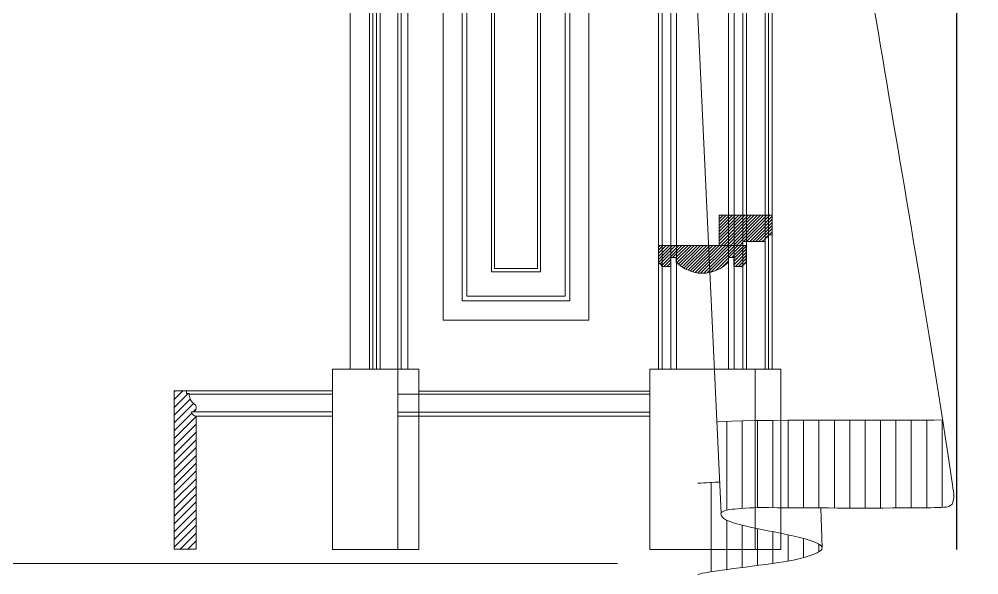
# Model space of a CAD drawing. Header units: inches. Extents: x -12478 to 399182, y -16583 to 525552.
# Drawn here: x 22159 to 23250, y 33043 to 33675 of the extents above; entities that cross this region are included whole.
import ezdxf

# ---------------------------------------------------------------- set-up
doc = ezdxf.new("R2010")
doc.units = ezdxf.units.IN
doc.header["$LTSCALE"] = 1000
doc.header["$MEASUREMENT"] = 0
doc.linetypes.add('DASHED', pattern=[0.75, 0.5, -0.25])
doc.linetypes.add('HIDDEN', pattern=[0.375, 0.25, -0.125])
for name, color, linetype in [('A-Hidden', 8, 'HIDDEN'), ('Layer1', 1, 'Continuous'), ('WOOD 01', 34, 'Continuous'), ('WOOD 02', 32, 'Continuous')]:
    doc.layers.add(name, color=color, linetype=linetype)
for name, color, linetype, lineweight in [('Fabric', 253, 'Continuous', 0), ('GRC', 41, 'Continuous', 0), ('WOOD HATCH', 32, 'Continuous', 5)]:
    doc.layers.add(name, color=color, linetype=linetype, lineweight=lineweight)

# ---------------------------------------------------------------- blocks, each defined once
blk = doc.blocks.new('curtain elev1')
at = {"layer": 'Fabric', "lineweight": 0}
for p, q in [((324159.4, -10297.5, 0), (324159.4, -10198, 0)), ((324176.9, -10297.9, 0), (324176.9, -10198.4, 0)), ((324194.4, -10298.1, 0), (324194.4, -10198.8, 0)), ((324211.9, -10298.2, 0), (324211.9, -10199, 0)), ((324229.4, -10298.2, 0), (324229.4, -10199.1, 0)), ((324246.9, -10298.3, 0), (324246.9, -10199.2, 0)), ((324264.4, -10298.3, 0), (324264.4, -10199.2, 0)), ((324281.9, -10298.2, 0), (324281.9, -10199.2, 0)), ((324299.4, -10298.1, 0), (324299.4, -10199.1, 0)), ((324316.9, -10298, 0), (324316.9, -10199, 0)), ((324334.4, -10297.9, 0), (324334.4, -10198.9, 0)), ((324351.9, -10297.8, 0), (324351.9, -10198.8, 0)), ((324369.4, -10297.7, 0), (324369.4, -10198.7, 0)), ((324386.9, -10298.6, 0), (324386.9, -10198.7, 0)), ((324404.4, -10300.7, 0), (324404.4, -10199.6, 0)), ((324421.9, -10370.6, 0), (324421.9, -10269.1, 0)), ((324404.4, -10368.1, 0), (324404.4, -10312.1, 0)), ((324351.9, -10361.2, 0), (324351.9, -10325.1, 0)), ((324369.4, -10363.5, 0), (324369.4, -10321.6, 0)), ((324386.9, -10365.8, 0), (324386.9, -10317.7, 0)), ((324316.9, -10354.7, 0), (324316.9, -10332.8, 0)), ((324334.4, -10358.6, 0), (324334.4, -10328.6, 0)), ((324299.4, -10347.9, 0), (324299.4, -10339.2, 0))]:
    blk.add_line(p, q, dxfattribs=at)
at = {"layer": 'Fabric', "lineweight": 0, "elevation": 0}
for points in [[(324410.8, -10304.2), (324462.1, -9204.4)], [(324295.7, -10342.9), (324297.2, -10298.2)]]:
    blk.add_lwpolyline(points, dxfattribs=at)
at = {"layer": 'Fabric', "lineweight": 0}
for points, knots in [([(324311.1, -9237.1, 0), (324310.8, -9239.4, 0), (324310.5, -9241.8, 0), (324310.2, -9244.2, 0), (324310.2, -9244.2, 0), (324310.2, -9244.2, 0), (324310.2, -9244.2, 0), (324254.8, -9660, 0), (324204.1, -9895.7, 0), (324143.8, -10296.7, 0), (324165, -10297.8, 0), (324244.2, -10298.5, 0), (324316.8, -10298.1, 0), (324382.3, -10297.5, 0), (324412.5, -10301.5, 0), (324409.1, -10312.1, 0), (324371.5, -10322, 0), (324331.4, -10328, 0), (324286.7, -10341.1, 0), (324313.3, -10355.6, 0), (324378.9, -10365.4, 0), (324434.1, -10371.2, 0), (324437.2, -10374.2, 0)], [204.389175, 204.389175, 204.389175, 204.389175, 209.256711, 209.256711, 209.256711, 209.258227, 209.258227, 209.258227, 1067.803273, 1090.343366, 1101.041024, 1124.788132, 1253.632328, 1281.505184, 1291.97919, 1296.93529, 1312.115972, 1346.838143, 1377.534104, 1387.5713, 1425.177123, 1520.355421, 1520.355421, 1520.355421, 1520.355421]), ([(324158.9, -10198, 0), (324158.9, -10198, 0), (324159, -10198, 0), (324159, -10198, 0), (324201.7, -10199.2, 0), (324391.5, -10197, 0), (324414.1, -10200.3, 0), (324414.1, -10200.3, 0), (324414.2, -10200.3, 0), (324414.2, -10200.3, 0), (324414.7, -10200.4, 0), (324415.2, -10200.4, 0), (324415.6, -10200.5, 0)], [1455.987288, 1455.987288, 1455.987288, 1455.987288, 1456.070777, 1456.070777, 1456.070777, 1546.846982, 1546.846982, 1546.846982, 1546.968879, 1546.968879, 1546.968879, 1548.937695, 1548.937695, 1548.937695, 1548.937695])]:
    blk.add_open_spline(points, degree=3, knots=knots, dxfattribs=at)
blk.add_open_spline([(324412.5, -10268.7, 0), (324419.5, -10269, 0), (324428, -10269.4, 0), (324437.2, -10270, 0)], degree=3, dxfattribs=at)
blk = doc.blocks.new('gl-05')
at = {"layer": 'Layer1'}
blk.add_line((188277.9, -68971.3), (188277.9, -66471.3), dxfattribs=at)

msp = doc.modelspace()

# ---------------------------------------------------------------- hatches: boundary and pattern name
at = {"layer": 'WOOD 01', "lineweight": 0, "ltscale": 500}
h = msp.add_hatch(dxfattribs=at)
h.set_pattern_fill('ANSI31', color=256, scale=50, style=0)
h.set_pattern_definition([(45, (27884.007, 43449.6515), (-4.4194174, 4.4194174), [])])
edge = h.paths.add_edge_path()
edge.add_line((22335, 33252.4), (22349, 33252.4))
edge.add_line((22349, 33252.4), (22349, 33249.4))
edge.add_line((22349, 33249.4), (22352, 33249.4))
edge.add_arc((22367.1, 33248.8), 15.1, 177.7159, 202.9186)
edge.add_arc((22365.6, 33248.7), 13.7, 205.0884, 236.6917)
edge.add_arc((22355.1, 33233.4), 4.85, -99.1797, 53.1375, ccw=False)
edge.add_arc((22360, 33229.5), 5.7, 189.2709, 270)
edge.add_line((22360, 33223.8), (22360, 33072.4))
edge.add_line((22360, 33072.4), (22335, 33072.4))
edge.add_line((22335, 33072.4), (22335, 33252.4))
at = {"layer": 'WOOD HATCH', "lineweight": 0}
h = msp.add_hatch(dxfattribs=at)
h.set_pattern_fill('ANSI31', color=256, scale=20)
h.set_pattern_definition([(45, (-9616.9118, 25999.4466), (-1.76776695, 1.76776695), [])])
edge = h.paths.add_edge_path()
edge.add_line((22981.6, 33422.2), (23006.9, 33422.2))
edge.add_line((23006.9, 33422.2), (23006.9, 33426.2))
edge.add_arc((23007.2, 33429.8), 3.63, 263.9072, 365.9049)
edge.add_line((23010.9, 33430.1), (23014.9, 33430.1))
edge.add_line((23014.9, 33430.1), (23014.9, 33452.2))
edge.add_line((23014.9, 33452.2), (22954.9, 33452.2))
edge.add_line((22954.9, 33452.2), (22954.9, 33418))
edge.add_line((22954.9, 33418), (22981.6, 33418))
edge.add_line((22981.6, 33418), (22981.6, 33422.2))
h = msp.add_hatch(dxfattribs=at)
h.set_pattern_fill('ANSI31', color=256, scale=20)
h.set_pattern_definition([(225, (53996.4053, 23592.445), (1.76776695, -1.76776695), [])])
edge = h.paths.add_edge_path()
edge.add_arc((22935.5, 33427.6), 41.3, -89.7858, -43.786)
edge.add_line((22965.3, 33399), (22965.3, 33404))
edge.add_line((22965.3, 33404), (22971.6, 33404))
edge.add_line((22971.6, 33404), (22971.6, 33394))
edge.add_line((22971.6, 33394), (22981.6, 33394))
edge.add_arc((22986.8, 33392.9), 5.31, -257.2031, -192.7759, ccw=False)
edge.add_line((22985.6, 33398), (22985.6, 33418))
edge.add_line((22985.6, 33418), (22935.6, 33418))
edge.add_line((22935.6, 33418), (22885.6, 33418))
edge.add_line((22885.6, 33418), (22885.6, 33398))
edge.add_arc((22884.5, 33392.9), 5.31, -347.2241, -282.7969, ccw=False)
edge.add_line((22889.6, 33394), (22899.6, 33394))
edge.add_line((22899.6, 33394), (22899.6, 33404))
edge.add_line((22899.6, 33404), (22905.9, 33404))
edge.add_line((22905.9, 33404), (22905.9, 33399))
edge.add_arc((22935.8, 33427.6), 41.3, -136.214, -90.2142)

# ---------------------------------------------------------------- linework, layer by layer
at = {"layer": 'A-Hidden', "linetype": 'DASHED', "lineweight": 0, "ltscale": 10}
msp.add_line((30339, 33056.2, 0), (21158.5, 33056.2, 0), dxfattribs=at)
at = {"layer": 'GRC', "lineweight": 0, "elevation": 0}
for points in [[(22806.6, 36117.3), (22640.7, 36117.3), (22640.7, 33333), (22806.6, 33333)], [(22784.8, 36095.5), (22662.5, 36095.5), (22662.5, 33354.8), (22784.8, 33354.8)], [(22779.5, 36090.2), (22667.8, 36090.2), (22667.8, 33360.1), (22779.5, 33360.1)], [(22751.6, 36062.3), (22695.7, 36062.3), (22695.7, 33388), (22751.6, 33388)], [(22748.2, 36058.9), (22699.1, 36058.9), (22699.1, 33391.5), (22748.2, 33391.5)]]:
    msp.add_lwpolyline(points, close=True, dxfattribs=at)
at = {"layer": 'WOOD 01', "lineweight": 0, "ltscale": 500}
for p, q in [((22600.8, 36147.3, 0), (22600.8, 33277.3, 0)), ((22569.1, 36097.3, 0), (22569.1, 33277.3, 0)), ((22589.1, 36097.3, 0), (22589.1, 33277.3, 0)), ((22593.1, 36101.3, 0), (22593.1, 33277.3, 0)), ((22561, 36076.1, 0), (22561, 33277.3, 0)), ((22565, 36076.1, 0), (22565, 33277.3, 0)), ((22535, 36068.1, 0), (22535, 33277.3, 0)), ((22557, 36068.1, 0), (22557, 33277.3, 0)), ((22349, 33252.4, 0), (22515, 33252.4, 0)), ((22352, 33248.8, 0), (22515, 33248.8, 0)), ((22589.1, 33248.7, 0), (22875.8, 33248.7, 0)), ((22613.1, 33252.3, 0), (22875.8, 33252.3, 0)), ((22355.1, 33228.5, 0), (22515, 33228.5, 0)), ((22589.1, 33228.4, 0), (22875.8, 33228.4, 0)), ((22360, 33223.8, 0), (22515, 33223.8, 0)), ((22589.1, 33223.7, 0), (22875.8, 33223.7, 0))]:
    msp.add_line(p, q, dxfattribs=at)
at = {"layer": 'WOOD 01', "lineweight": 0, "ltscale": 500, "elevation": 0}
for points in [[(25052.5, 33277.1), (25052.5, 35111.5, 1.002257), (22885.8, 35111.5), (22885.8, 33277.1)], [(25048.5, 33277.1), (25048.5, 35111.5, 1.002261), (22889.8, 35111.5), (22889.8, 33277.1)], [(25038.5, 33277.1), (25038.5, 35111.5, 1.002271), (22899.8, 35111.5), (22899.8, 33277.1)], [(25032.2, 33277.1), (25032.2, 35111.5, 1.002278), (22906.1, 35111.5), (22906.1, 33277.1)], [(24972.8, 33277.1), (24972.8, 35111.6, 1.002344), (22965.5, 35111.6), (22965.5, 33277.1)], [(24966.5, 33277.1), (24966.5, 35111.6, 1.002352), (22971.8, 35111.6), (22971.8, 33277.1)], [(24956.5, 33277.1), (24956.5, 35111.6, 1.002364), (22981.8, 35111.6), (22981.8, 33277.1)], [(24952.5, 33277.1), (24952.5, 35111.6, 1.002369), (22985.8, 35111.6), (22985.8, 33277.1)], [(24931.3, 33277.1), (24931.3, 35111.6, 1.002395), (23007, 35111.6), (23007, 33277.1)], [(24927.3, 33277.1), (24927.3, 35111.6, 1.0024), (23011, 35111.6), (23011, 33277.1)], [(24923.3, 33277.1), (24923.3, 35111.6, 1.002405), (23015, 35111.6), (23015, 33277.1)], [(22335, 33252.4), (22349, 33252.4), (22349, 33249.4), (22352, 33249.4, 0.110413), (22353.2, 33242.9, 0.138776), (22358.1, 33237.3, -0.783517), (22354.4, 33228.6, 0.367577), (22360, 33223.8), (22360, 33072.4), (22335, 33072.4), (22335, 33252.4)]]:
    msp.add_lwpolyline(points, format="xyb", dxfattribs=at)
for points in [[(22515, 33277.3), (22613.1, 33277.3), (22613.1, 33072.3), (22515, 33072.3)], [(22589.1, 33072.3), (22613.1, 33072.3), (22613.1, 33277.3), (22589.1, 33277.3)], [(23025, 33277.1), (22875.8, 33277.1), (22875.8, 33072.1), (23025, 33072.1)], [(22995.8, 33277.1), (22875.8, 33277.1), (22875.8, 33072.1), (22995.8, 33072.1)]]:
    msp.add_lwpolyline(points, close=True, dxfattribs=at)
at = {"layer": 'WOOD 02', "lineweight": 0, "elevation": 0}
msp.add_lwpolyline([(22935.6, 33386.3, 0.203451), (22965.3, 33399), (22965.3, 33404), (22971.6, 33404), (22971.6, 33394), (22981.6, 33394, -0.288763), (22985.6, 33398), (22985.6, 33418), (22935.6, 33418), (22885.6, 33418), (22885.6, 33398, -0.288763), (22889.6, 33394), (22899.6, 33394), (22899.6, 33404), (22905.9, 33404), (22905.9, 33399, 0.203451)], format="xyb", close=True, dxfattribs=at)
at = {"layer": 'WOOD HATCH', "lineweight": 0, "elevation": 0}
msp.add_lwpolyline([(22981.6, 33422.2), (23006.9, 33422.2), (23006.9, 33426.2, 0.476963), (23010.9, 33430.1), (23010.9, 33430.1), (23014.9, 33430.1), (23014.9, 33452.2), (22954.9, 33452.2), (22954.9, 33452.2), (22954.9, 33418), (22981.6, 33418), (22981.6, 33422.2)], format="xyb", dxfattribs=at)

# ---------------------------------------------------------------- block references
at = {"xscale": -1}
msp.add_blockref('curtain elev1', (347367.7, 43417.5, 0), dxfattribs=at)
at = {"layer": 'Layer1', "xscale": -1}
msp.add_blockref('gl-05', (211503, 102043.6, 0), dxfattribs=at)

doc.saveas('drawing.dxf')
